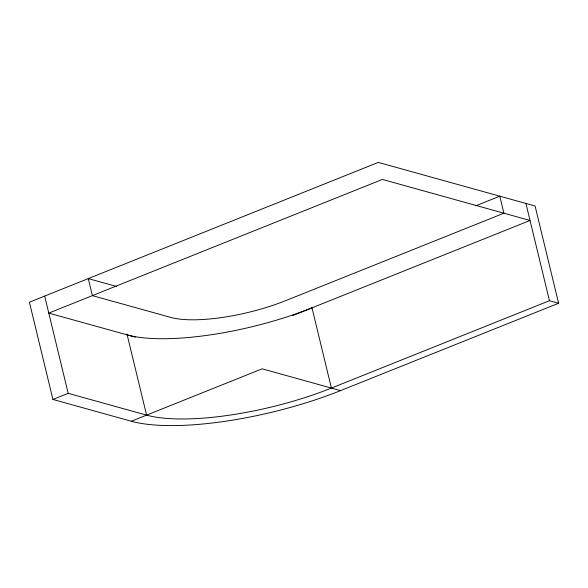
<?xml version="1.0" encoding="UTF-8"?>
<svg xmlns="http://www.w3.org/2000/svg" width="588" height="588" viewBox="0 0 588 588"><rect width="100%" height="100%" fill="white"/><g stroke="black" fill="none" stroke-linecap="round" stroke-linejoin="round"><path stroke-width="0.88" d="M475.942 205.741L499.793 196.186L503.909 213.209L285.864 300.571A86.105 24.453 -13.6 0 1 170.785 317.417L92.389 295.624L88.273 278.602L116.461 286.437M52.927 399.45L68.193 393.335L146.588 415.128A138.283 39.278 -13.6 0 0 331.404 388.08L549.457 300.711L558.6 303.254L535.073 205.991L378.282 162.406L29.4 302.188L52.927 399.45L131.322 421.243A156.548 44.46 -13.6 0 0 340.548 390.623L558.6 303.254M292.596 315.609L530.038 220.471L382.398 179.428L48.782 313.095L135.424 337.181M131.322 421.243L262.152 368.823L340.548 390.623M525.922 203.448L549.457 300.711M311.978 307.767L331.404 388.08M126.942 333.925L146.588 415.128M44.666 296.073L68.193 393.335M311.993 307.833A138.283 39.278 -13.6 0 1 127.177 334.888"/></g></svg>
